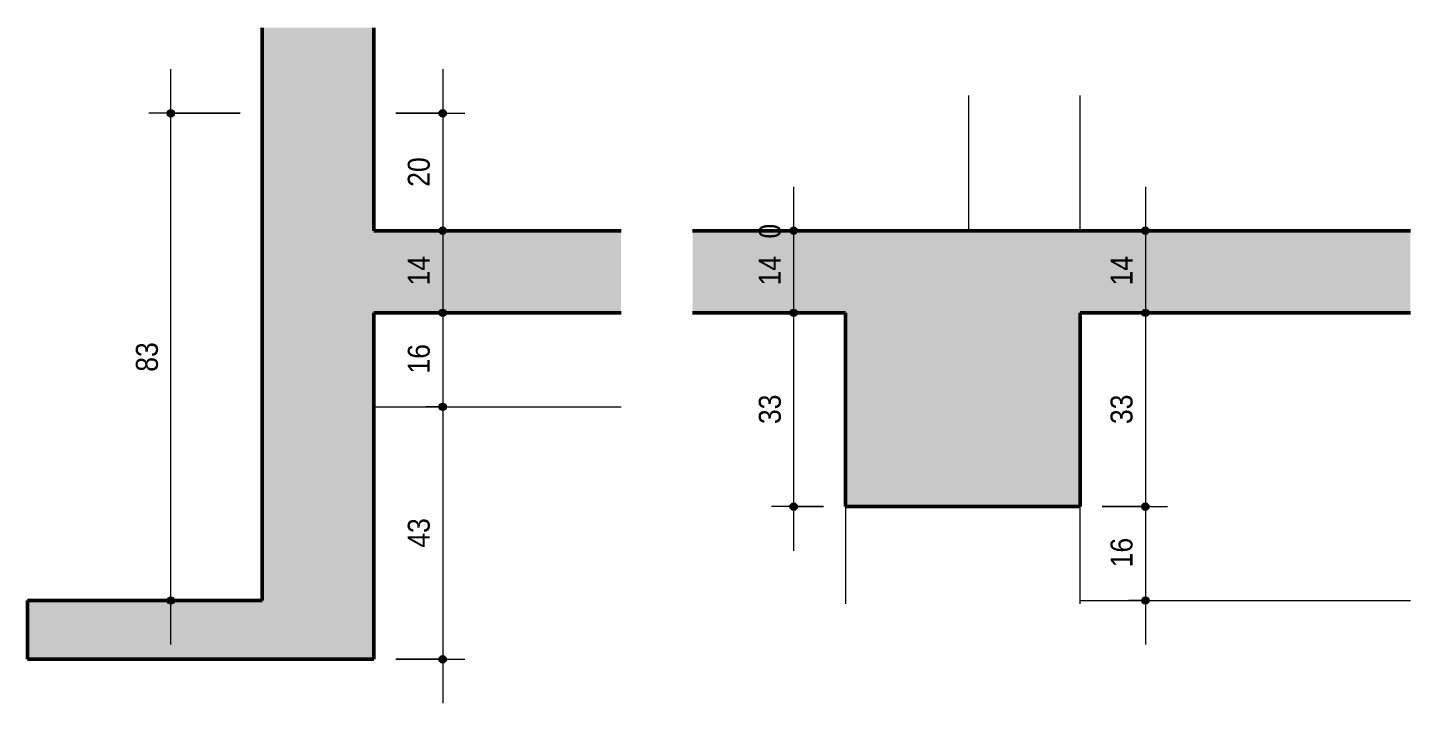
# Model space of a CAD drawing. Header units: centimetres. Extents: x -1475 to 26323, y -1238 to 84208.
# Drawn here: x 5745.1 to 5980.8, y 83140.5 to 83255.6 of the extents above; entities that cross this region are included whole.
import ezdxf

# ---------------------------------------------------------------- set-up
doc = ezdxf.new("R2010")
doc.units = ezdxf.units.CM
for name, color, linetype, lineweight in [('A-ANNO-DIMS', 7, 'Continuous', 9), ('A-ANNO-DIMS-25', 7, 'Continuous', 9), ('A-FLOR', 7, 'Continuous', 9), ('S-BEAM', 7, 'Continuous', 9), ('S-COLS', 7, 'Continuous', 9)]:
    doc.layers.add(name, color=color, linetype=linetype, lineweight=lineweight)
doc.styles.add('Fira Sans_3', font='', dxfattribs={"width": 0.9, "height": 3.75})
doc.styles.get('Fira Sans_3').set_extended_font_data('Fira Sans')
doc.dimstyles.new('PED_R80_1_5mm_ACIMA_As_ESQ__R00_2', dxfattribs={"dimscale": 30.48, "dimtxt": 5.114923, "dimasz": 0.164042, "dimexe": 0.123031, "dimexo": 0.123031, "dimgap": 0.024606, "dimtad": 1, "dimdec": 1, "dimrnd": 0.5, "dimdsep": 46, "dimtxsty": 'Fira Sans_3', "dimblk1": 'DOTSMALL', "dimblk2": 'DOTSMALL', "dimsah": 1, "dimcen": 0.09, "dimdle": 0.246063, "dimazin": 0, "dimtfac": 1, "dimtdec": 4, "dimtix": 1, "dimtmove": 0, "dimatfit": 3, "dimfxl": 1, "dimtvp": 1, "dimtolj": 1, "dimtzin": 0, "dimarcsym": 2})

# ---------------------------------------------------------------- blocks, each defined once
blk = doc.blocks.new('DIMBLOCK22-DT300 - DETALHE 1')
at = {"layer": 'A-ANNO-DIMS-25', "true_color": 0x000032}
h = blk.add_hatch(color=178, dxfattribs=at)
edge = h.paths.add_edge_path(flags=0)
edge.add_arc((5769.51, 83241), 0.625, 0, 360)
h = blk.add_hatch(color=178, dxfattribs=at)
edge = h.paths.add_edge_path(flags=0)
edge.add_arc((5769.51, 83158), 0.625, 0, 360)
at = {"layer": 'A-ANNO-DIMS-25', "color": 178, "true_color": 0x000032}
for p, q in [((5769.51, 83150.5), (5769.51, 83248.5)), ((5781.36, 83241), (5765.76, 83241)), ((5769.51, 83241), (5781.36, 83241)), ((5772.37, 83158), (5765.76, 83158)), ((5769.51, 83158), (5772.37, 83158))]:
    blk.add_line(p, q, dxfattribs=at)
for centre in [(5769.51, 83241), (5769.51, 83158)]:
    blk.add_circle(centre, 0.625, dxfattribs=at)
at = {"layer": 'A-ANNO-DIMS-25', "color": 0, "insert": (5763.56, 83196.98), "char_height": 3.75, "width": 6.0592, "attachment_point": 1, "rotation": 90, "line_spacing_factor": 1.049215, "style": 'Fira Sans_3'}
blk.add_mtext('83', dxfattribs=at)
blk = doc.blocks.new('_DotSmall')
at = {"color": 0, "linetype": 'ByBlock', "const_width": 0.5}
blk.add_lwpolyline([(-0.0625, 0, 1), (0.0625, 0, 1)], format="xyb", close=True, dxfattribs=at)
blk = doc.blocks.new('DIMBLOCK23-DT300 - DETALHE 1')
at = {"layer": 'A-ANNO-DIMS-25', "true_color": 0x000032}
h = blk.add_hatch(color=178, dxfattribs=at)
edge = h.paths.add_edge_path(flags=0)
edge.add_arc((5815.86, 83241), 0.625, 0, 360)
h = blk.add_hatch(color=178, dxfattribs=at)
edge = h.paths.add_edge_path(flags=0)
edge.add_arc((5815.86, 83221), 0.625, 0, 360)
at = {"layer": 'A-ANNO-DIMS-25', "color": 178, "true_color": 0x000032}
for p, q in [((5815.86, 83248.5), (5815.86, 83221)), ((5807.86, 83241), (5819.61, 83241)), ((5815.86, 83241), (5807.86, 83241)), ((5812.99, 83221), (5819.61, 83221)), ((5815.86, 83221), (5812.99, 83221))]:
    blk.add_line(p, q, dxfattribs=at)
for centre in [(5815.86, 83241), (5815.86, 83221)]:
    blk.add_circle(centre, 0.625, dxfattribs=at)
at = {"layer": 'A-ANNO-DIMS-25', "color": 0, "insert": (5809.91, 83228.48), "char_height": 3.75, "width": 6.0592, "attachment_point": 1, "rotation": 90, "line_spacing_factor": 1.049215, "style": 'Fira Sans_3'}
blk.add_mtext('20', dxfattribs=at)
blk = doc.blocks.new('DIMBLOCK24-DT300 - DETALHE 1')
at = {"layer": 'A-ANNO-DIMS-25', "true_color": 0x000032}
h = blk.add_hatch(color=178, dxfattribs=at)
edge = h.paths.add_edge_path(flags=0)
edge.add_arc((5815.86, 83221), 0.625, 0, 360)
h = blk.add_hatch(color=178, dxfattribs=at)
edge = h.paths.add_edge_path(flags=0)
edge.add_arc((5815.86, 83207), 0.625, 0, 360)
at = {"layer": 'A-ANNO-DIMS-25', "color": 178, "true_color": 0x000032}
for p, q in [((5812.99, 83221), (5819.61, 83221)), ((5815.86, 83221), (5812.99, 83221)), ((5815.86, 83221), (5815.86, 83207)), ((5812.99, 83207), (5819.61, 83207)), ((5815.86, 83207), (5812.99, 83207))]:
    blk.add_line(p, q, dxfattribs=at)
for centre in [(5815.86, 83221), (5815.86, 83207)]:
    blk.add_circle(centre, 0.625, dxfattribs=at)
at = {"layer": 'A-ANNO-DIMS-25', "color": 0, "insert": (5809.91, 83211.67), "char_height": 3.75, "width": 5.5871, "attachment_point": 1, "rotation": 90, "line_spacing_factor": 1.049215, "style": 'Fira Sans_3'}
blk.add_mtext('14', dxfattribs=at)
blk = doc.blocks.new('DIMBLOCK25-DT300 - DETALHE 1')
at = {"layer": 'A-ANNO-DIMS-25', "true_color": 0x000032}
h = blk.add_hatch(color=178, dxfattribs=at)
edge = h.paths.add_edge_path(flags=0)
edge.add_arc((5815.86, 83207), 0.625, 0, 360)
h = blk.add_hatch(color=178, dxfattribs=at)
edge = h.paths.add_edge_path(flags=0)
edge.add_arc((5815.86, 83191), 0.625, 0, 360)
at = {"layer": 'A-ANNO-DIMS-25', "color": 178, "true_color": 0x000032}
for p, q in [((5812.99, 83207), (5819.61, 83207)), ((5815.86, 83207), (5812.99, 83207)), ((5815.86, 83207), (5815.86, 83191)), ((5812.99, 83191), (5819.61, 83191)), ((5815.86, 83191), (5812.99, 83191))]:
    blk.add_line(p, q, dxfattribs=at)
for centre in [(5815.86, 83207), (5815.86, 83191)]:
    blk.add_circle(centre, 0.625, dxfattribs=at)
at = {"layer": 'A-ANNO-DIMS-25', "color": 0, "insert": (5809.91, 83196.67), "char_height": 3.75, "width": 5.5871, "attachment_point": 1, "rotation": 90, "line_spacing_factor": 1.049215, "style": 'Fira Sans_3'}
blk.add_mtext('16', dxfattribs=at)
blk = doc.blocks.new('DIMBLOCK26-DT300 - DETALHE 1')
at = {"layer": 'A-ANNO-DIMS-25', "true_color": 0x000032}
h = blk.add_hatch(color=178, dxfattribs=at)
edge = h.paths.add_edge_path(flags=0)
edge.add_arc((5815.86, 83191), 0.625, 0, 360)
h = blk.add_hatch(color=178, dxfattribs=at)
edge = h.paths.add_edge_path(flags=0)
edge.add_arc((5815.86, 83148), 0.625, 0, 360)
at = {"layer": 'A-ANNO-DIMS-25', "color": 178, "true_color": 0x000032}
for p, q in [((5812.99, 83191), (5819.61, 83191)), ((5815.86, 83191), (5812.99, 83191)), ((5815.86, 83191), (5815.86, 83140.5)), ((5807.86, 83148), (5819.61, 83148)), ((5815.86, 83148), (5807.86, 83148))]:
    blk.add_line(p, q, dxfattribs=at)
for centre in [(5815.86, 83191), (5815.86, 83148)]:
    blk.add_circle(centre, 0.625, dxfattribs=at)
at = {"layer": 'A-ANNO-DIMS-25', "color": 0, "insert": (5809.91, 83167.01), "char_height": 3.75, "width": 5.9805, "attachment_point": 1, "rotation": 90, "line_spacing_factor": 1.049215, "style": 'Fira Sans_3'}
blk.add_mtext('43', dxfattribs=at)
blk = doc.blocks.new('DIMBLOCK27-DT301 - DETALHE 2')
at = {"layer": 'A-ANNO-DIMS-25', "true_color": 0x000032}
h = blk.add_hatch(color=178, dxfattribs=at)
edge = h.paths.add_edge_path(flags=0)
edge.add_arc((5875.69, 83221), 0.625, 0, 360)
h = blk.add_hatch(color=178, dxfattribs=at)
edge = h.paths.add_edge_path(flags=0)
edge.add_arc((5875.69, 83221), 0.625, 0, 360)
at = {"layer": 'A-ANNO-DIMS-25', "color": 178, "true_color": 0x000032}
for p, q in [((5875.69, 83228.5), (5875.69, 83221)), ((5880.76, 83221), (5871.94, 83221)), ((5872.83, 83221), (5879.44, 83221)), ((5875.69, 83221), (5872.83, 83221)), ((5875.69, 83221), (5880.76, 83221))]:
    blk.add_line(p, q, dxfattribs=at)
blk.add_circle((5875.69, 83221), 0.625, dxfattribs=at)
blk.add_circle((5875.69, 83221), 0.625, dxfattribs=at)
at = {"layer": 'A-ANNO-DIMS-25', "color": 0, "insert": (5869.75, 83219.66), "char_height": 3.75, "width": 3.2263, "attachment_point": 1, "rotation": 90, "line_spacing_factor": 1.049215, "style": 'Fira Sans_3'}
blk.add_mtext('0', dxfattribs=at)
blk = doc.blocks.new('DIMBLOCK28-DT301 - DETALHE 2')
at = {"layer": 'A-ANNO-DIMS-25', "true_color": 0x000032}
h = blk.add_hatch(color=178, dxfattribs=at)
edge = h.paths.add_edge_path(flags=0)
edge.add_arc((5875.69, 83221), 0.625, 0, 360)
h = blk.add_hatch(color=178, dxfattribs=at)
edge = h.paths.add_edge_path(flags=0)
edge.add_arc((5875.69, 83207), 0.625, 0, 360)
at = {"layer": 'A-ANNO-DIMS-25', "color": 178, "true_color": 0x000032}
for p, q in [((5872.83, 83221), (5879.44, 83221)), ((5875.69, 83221), (5872.83, 83221)), ((5875.69, 83221), (5875.69, 83207)), ((5872.83, 83207), (5879.44, 83207)), ((5875.69, 83207), (5872.83, 83207))]:
    blk.add_line(p, q, dxfattribs=at)
for centre in [(5875.69, 83221), (5875.69, 83207)]:
    blk.add_circle(centre, 0.625, dxfattribs=at)
at = {"layer": 'A-ANNO-DIMS-25', "color": 0, "insert": (5869.75, 83211.67), "char_height": 3.75, "width": 5.5871, "attachment_point": 1, "rotation": 90, "line_spacing_factor": 1.049215, "style": 'Fira Sans_3'}
blk.add_mtext('14', dxfattribs=at)
blk = doc.blocks.new('DIMBLOCK29-DT301 - DETALHE 2')
at = {"layer": 'A-ANNO-DIMS-25', "true_color": 0x000032}
h = blk.add_hatch(color=178, dxfattribs=at)
edge = h.paths.add_edge_path(flags=0)
edge.add_arc((5875.69, 83207), 0.625, 0, 360)
h = blk.add_hatch(color=178, dxfattribs=at)
edge = h.paths.add_edge_path(flags=0)
edge.add_arc((5875.69, 83174), 0.625, 0, 360)
at = {"layer": 'A-ANNO-DIMS-25', "color": 178, "true_color": 0x000032}
for p, q in [((5872.83, 83207), (5879.44, 83207)), ((5875.69, 83207), (5872.83, 83207)), ((5875.69, 83207), (5875.69, 83166.5)), ((5880.76, 83174), (5871.94, 83174)), ((5875.69, 83174), (5880.76, 83174))]:
    blk.add_line(p, q, dxfattribs=at)
for centre in [(5875.69, 83207), (5875.69, 83174)]:
    blk.add_circle(centre, 0.625, dxfattribs=at)
at = {"layer": 'A-ANNO-DIMS-25', "color": 0, "insert": (5869.75, 83188.07), "char_height": 3.75, "width": 5.8231, "attachment_point": 1, "rotation": 90, "line_spacing_factor": 1.049215, "style": 'Fira Sans_3'}
blk.add_mtext('33', dxfattribs=at)
blk = doc.blocks.new('DIMBLOCK30-DT301 - DETALHE 2')
at = {"layer": 'A-ANNO-DIMS-25', "true_color": 0x000032}
h = blk.add_hatch(color=178, dxfattribs=at)
edge = h.paths.add_edge_path(flags=0)
edge.add_arc((5935.65, 83221), 0.625, 0, 360)
h = blk.add_hatch(color=178, dxfattribs=at)
edge = h.paths.add_edge_path(flags=0)
edge.add_arc((5935.65, 83207), 0.625, 0, 360)
at = {"layer": 'A-ANNO-DIMS-25', "color": 178, "true_color": 0x000032}
for p, q in [((5935.65, 83228.5), (5935.65, 83207)), ((5928.26, 83221), (5939.4, 83221)), ((5935.65, 83221), (5928.26, 83221)), ((5932.78, 83207), (5939.4, 83207)), ((5935.65, 83207), (5932.78, 83207))]:
    blk.add_line(p, q, dxfattribs=at)
for centre in [(5935.65, 83221), (5935.65, 83207)]:
    blk.add_circle(centre, 0.625, dxfattribs=at)
at = {"layer": 'A-ANNO-DIMS-25', "color": 0, "insert": (5929.71, 83211.67), "char_height": 3.75, "width": 5.5871, "attachment_point": 1, "rotation": 90, "line_spacing_factor": 1.049215, "style": 'Fira Sans_3'}
blk.add_mtext('14', dxfattribs=at)
blk = doc.blocks.new('DIMBLOCK31-DT301 - DETALHE 2')
at = {"layer": 'A-ANNO-DIMS-25', "true_color": 0x000032}
h = blk.add_hatch(color=178, dxfattribs=at)
edge = h.paths.add_edge_path(flags=0)
edge.add_arc((5935.65, 83207), 0.625, 0, 360)
h = blk.add_hatch(color=178, dxfattribs=at)
edge = h.paths.add_edge_path(flags=0)
edge.add_arc((5935.65, 83174), 0.625, 0, 360)
at = {"layer": 'A-ANNO-DIMS-25', "color": 178, "true_color": 0x000032}
for p, q in [((5932.78, 83207), (5939.4, 83207)), ((5935.65, 83207), (5932.78, 83207)), ((5935.65, 83207), (5935.65, 83174)), ((5928.26, 83174), (5939.4, 83174)), ((5935.65, 83174), (5928.26, 83174))]:
    blk.add_line(p, q, dxfattribs=at)
for centre in [(5935.65, 83207), (5935.65, 83174)]:
    blk.add_circle(centre, 0.625, dxfattribs=at)
at = {"layer": 'A-ANNO-DIMS-25', "color": 0, "insert": (5929.71, 83188.07), "char_height": 3.75, "width": 5.8231, "attachment_point": 1, "rotation": 90, "line_spacing_factor": 1.049215, "style": 'Fira Sans_3'}
blk.add_mtext('33', dxfattribs=at)
blk = doc.blocks.new('DIMBLOCK32-DT301 - DETALHE 2')
at = {"layer": 'A-ANNO-DIMS-25', "true_color": 0x000032}
h = blk.add_hatch(color=178, dxfattribs=at)
edge = h.paths.add_edge_path(flags=0)
edge.add_arc((5935.65, 83174), 0.625, 0, 360)
h = blk.add_hatch(color=178, dxfattribs=at)
edge = h.paths.add_edge_path(flags=0)
edge.add_arc((5935.65, 83158), 0.625, 0, 360)
at = {"layer": 'A-ANNO-DIMS-25', "color": 178, "true_color": 0x000032}
for p, q in [((5928.26, 83174), (5939.4, 83174)), ((5935.65, 83174), (5928.26, 83174)), ((5935.65, 83174), (5935.65, 83150.5)), ((5932.78, 83158), (5939.4, 83158)), ((5935.65, 83158), (5932.78, 83158))]:
    blk.add_line(p, q, dxfattribs=at)
for centre in [(5935.65, 83174), (5935.65, 83158)]:
    blk.add_circle(centre, 0.625, dxfattribs=at)
at = {"layer": 'A-ANNO-DIMS-25', "color": 0, "insert": (5929.71, 83163.67), "char_height": 3.75, "width": 5.5871, "attachment_point": 1, "rotation": 90, "line_spacing_factor": 1.049215, "style": 'Fira Sans_3'}
blk.add_mtext('16', dxfattribs=at)

msp = doc.modelspace()

# ---------------------------------------------------------------- hatches: boundary and pattern name
at = {"layer": 'A-FLOR', "lineweight": 18, "true_color": 0xa6a6a6}
for points in [[(5846.28, 83207), (5846.28, 83221), (5804.11, 83221), (5804.11, 83207)], [(5884.51, 83207), (5884.51, 83221), (5858.46, 83221), (5858.46, 83207)], [(5980.82, 83207), (5980.82, 83221), (5924.51, 83221), (5924.51, 83207)], [(5785.11, 83148), (5785.11, 83158), (5745.11, 83158), (5745.11, 83148), (5781.23, 83148)]]:
    msp.add_hatch(color=253, dxfattribs=at).paths.add_polyline_path(points, flags=0)
at = {"layer": 'S-BEAM', "true_color": 0xa6a6a6}
for points in [[(5804.11, 83148), (5804.11, 83255.58), (5785.11, 83255.58), (5785.11, 83148)], [(5924.51, 83174), (5924.51, 83221), (5884.51, 83221), (5884.51, 83174)]]:
    msp.add_hatch(color=253, dxfattribs=at).paths.add_polyline_path(points, flags=0)

# ---------------------------------------------------------------- linework, layer by layer
at = {"layer": 'A-FLOR', "lineweight": 50}
for p, q in [((5846.28, 83221), (5804.11, 83221)), ((5884.51, 83221), (5858.46, 83221)), ((5980.82, 83221), (5924.51, 83221)), ((5804.11, 83207), (5846.28, 83207)), ((5858.46, 83207), (5884.51, 83207)), ((5924.51, 83207), (5980.82, 83207)), ((5785.11, 83158), (5745.11, 83158)), ((5745.11, 83158), (5745.11, 83148)), ((5745.11, 83148), (5785.11, 83148))]:
    msp.add_line(p, q, dxfattribs=at)
at = {"layer": 'S-BEAM', "lineweight": 50}
for p, q in [((5785.11, 83255.58), (5785.11, 83158)), ((5804.11, 83221), (5804.11, 83255.58)), ((5924.51, 83221), (5884.51, 83221)), ((5804.11, 83148), (5804.11, 83207)), ((5884.51, 83207), (5884.51, 83174)), ((5924.51, 83174), (5924.51, 83207)), ((5884.51, 83174), (5924.51, 83174)), ((5785.11, 83148), (5804.11, 83148))]:
    msp.add_line(p, q, dxfattribs=at)
at = {"layer": 'S-BEAM', "lineweight": 18}
for p, q in [((5804.11, 83191), (5846.28, 83191)), ((5924.51, 83158), (5980.82, 83158))]:
    msp.add_line(p, q, dxfattribs=at)
at = {"layer": 'S-COLS', "lineweight": 18}
for p, q in [((5905.51, 83244.05), (5905.51, 83221)), ((5924.51, 83221), (5924.51, 83244.05)), ((5884.51, 83174), (5884.51, 83157.43)), ((5924.51, 83157.43), (5924.51, 83174))]:
    msp.add_line(p, q, dxfattribs=at)

# ---------------------------------------------------------------- dimensions: what is measured, and where the dimension line sits
at = {"layer": 'A-ANNO-DIMS', "color": 178, "true_color": 0x000032}
for base, p1, p2, override, picture, middle in [((5769.51, 83241), (5768.62, 83158), (5785.11, 83241), {"dimpost": '<>', "dimfxl": 84.621508}, 'DIMBLOCK22-DT300 - DETALHE 1', (5766.85, 83199.5)), ((5815.86, 83221), (5804.11, 83241), (5816.74, 83221), {"dimpost": '<>', "dimfxl": 23.655075}, 'DIMBLOCK23-DT300 - DETALHE 1', (5813.2, 83231)), ((5935.65, 83207), (5924.51, 83221), (5936.53, 83207), {"dimpost": '<>', "dimfxl": 18.45566}, 'DIMBLOCK30-DT301 - DETALHE 2', (5933.02, 83214)), ((5815.86, 83207), (5816.74, 83221), (5816.74, 83207), {"dimpost": '<>', "dimfxl": 14}, 'DIMBLOCK24-DT300 - DETALHE 1', (5813.23, 83214)), ((5875.69, 83207), (5876.58, 83221), (5876.58, 83207), {"dimpost": '<>', "dimfxl": 14}, 'DIMBLOCK28-DT301 - DETALHE 2', (5873.07, 83214)), ((5815.86, 83191), (5816.74, 83207), (5816.74, 83191), {"dimpost": '<>', "dimfxl": 16}, 'DIMBLOCK25-DT300 - DETALHE 1', (5813.2, 83199)), ((5875.69, 83174), (5876.58, 83207), (5884.51, 83174), {"dimpost": '<>', "dimfxl": 33.93948}, 'DIMBLOCK29-DT301 - DETALHE 2', (5873.04, 83190.5)), ((5935.65, 83174), (5936.53, 83207), (5924.51, 83174), {"dimpost": '<>', "dimfxl": 35.122804}, 'DIMBLOCK31-DT301 - DETALHE 2', (5932.99, 83190.5)), ((5815.86, 83148), (5816.74, 83191), (5804.11, 83148), {"dimpost": '<>', "dimfxl": 44.81699}, 'DIMBLOCK26-DT300 - DETALHE 1', (5813.2, 83169.5)), ((5935.65, 83158), (5924.51, 83174), (5936.53, 83158), {"dimpost": '<>', "dimfxl": 20.015279}, 'DIMBLOCK32-DT301 - DETALHE 2', (5932.99, 83166))]:
    dim = msp.add_linear_dim(base=base, p1=p1, p2=p2, angle=90, dimstyle='PED_R80_1_5mm_ACIMA_As_ESQ__R00_2', override=override, dxfattribs=at)
    dim.commit()
    dim.dimension.update_dxf_attribs({"geometry": picture, "text_midpoint": middle})
dim = msp.add_linear_dim(base=(5876.58, 83221), p1=(5884.51, 83221), p2=(5876.58, 83221), dimstyle='PED_R80_1_5mm_ACIMA_As_ESQ__R00_2', override={"dimpost": '<>', "dimfxl": 7.930215}, dxfattribs=at)
dim.commit()
dim.dimension.update_dxf_attribs({"geometry": 'DIMBLOCK27-DT301 - DETALHE 2', "text_midpoint": (5880.54, 83223.66)})

doc.saveas('drawing.dxf')
